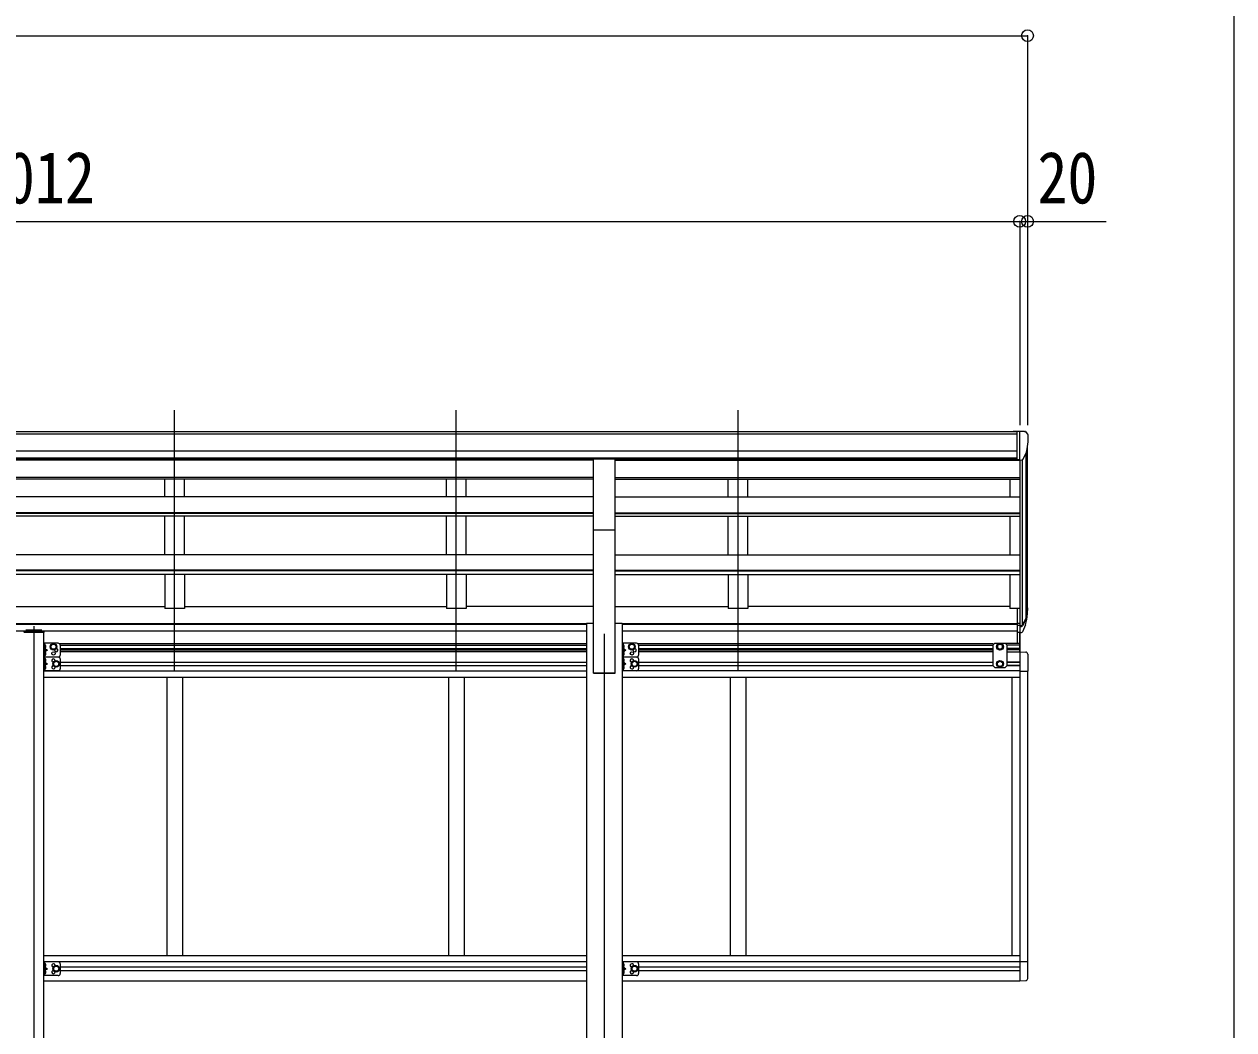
# Model space of a CAD drawing. Units: millimetres at full size, sheet at 1:30; details may follow other scales. Extents: x -8385 to 8479, y -5853 to 5787.
# Drawn here: x 4980 to 8055, y 596 to 3153 of the extents above; entities that cross this region are included whole.
import ezdxf
from ezdxf.enums import TextEntityAlignment as Align

# ---------------------------------------------------------------- set-up
doc = ezdxf.new("R2010")
doc.units = ezdxf.units.MM
doc.header["$LTSCALE"] = 30
doc.header["$PDMODE"] = 32
doc.header["$PDSIZE"] = 30
for name, color, linetype, lineweight in [('0-1_本体', 4, 'Continuous', 9), ('0-2_部品', 7, 'Continuous', 9), ('0-8_PARTS2', 2, 'Continuous', 9), ('0-A_寸法', 6, 'Continuous', 9), ('1-1_GLASS', 4, 'Continuous', 9), ('1-2_GLASS_SEAL', 7, 'Continuous', 9), ('1-8', 2, 'Continuous', 9), ('F-0_240', 7, 'Continuous', 9)]:
    doc.layers.add(name, color=color, linetype=linetype, lineweight=lineweight)
doc.styles.add('ＭＳ ゴシック', font='')
doc.styles.get('ＭＳ ゴシック').set_extended_font_data('MS Gothic')

msp = doc.modelspace()

# ---------------------------------------------------------------- linework, layer by layer
at = {"layer": '0-1_本体'}
for p, q in [((7503.71, 2116.06), (2514.71, 2116.06)), ((7503.71, 2110.71), (2514.71, 2110.71)), ((7503.71, 2067.18), (2504.71, 2067.18)), ((7525.92, 2060.51), (7525.92, 1641.94)), ((7530.21, 1663.94), (7530.21, 2079.31)), ((7503.71, 2049.51), (2504.71, 2049.51)), ((6426.71, 2047.14), (3581.71, 2047.14)), ((6426.71, 2043.99), (3581.71, 2043.99)), ((5337.21, 2043.99), (5337.21, 2047.14)), ((5387.21, 2043.99), (5387.21, 2047.14)), ((6053.21, 2043.99), (6053.21, 2047.14)), ((6103.21, 2043.99), (6103.21, 2047.14)), ((6481.71, 2047.14), (7503.71, 2047.14)), ((6481.71, 2043.99), (7510.21, 2043.99)), ((6769.21, 2043.99), (6769.21, 2047.14)), ((6819.21, 2043.99), (6819.21, 2047.14)), ((7485.21, 2047.14), (7485.21, 2043.99)), ((7510.21, 2044.68), (7510.21, 1668.37)), ((7516.21, 2045.15), (7516.21, 1623.94)), ((6426.71, 2000.51), (3581.71, 2000.51)), ((6481.71, 2000.51), (7510.21, 2000.51)), ((6426.71, 1996.43), (3581.71, 1996.43)), ((5337.21, 1951.28), (5337.21, 1996.43)), ((5387.21, 1951.28), (5387.21, 1996.43)), ((6053.21, 1951.28), (6053.21, 1996.43)), ((6103.21, 1951.28), (6103.21, 1996.43)), ((6481.71, 1996.43), (7510.21, 1996.43)), ((6769.21, 1951.28), (6769.21, 1996.43)), ((6819.21, 1951.28), (6819.21, 1996.43)), ((7485.21, 1996.4), (7485.21, 1951.41)), ((6426.71, 1951.28), (3581.71, 1951.28)), ((6481.71, 1951.28), (7510.21, 1951.28)), ((6426.71, 1910.54), (3581.71, 1910.54)), ((6426.71, 1909.05), (3581.71, 1909.05)), ((6426.71, 1503.08), (6426.71, 1915.72)), ((6481.71, 1503.08), (6481.71, 1915.72)), ((6481.71, 1910.54), (7510.21, 1910.54)), ((6481.71, 1909.05), (7510.21, 1909.05)), ((6426.71, 1902.26), (3581.71, 1902.26)), ((5337.21, 1803.97), (5337.21, 1902.26)), ((5387.21, 1803.97), (5387.21, 1902.26)), ((6053.21, 1803.97), (6053.21, 1902.26)), ((6103.21, 1803.97), (6103.21, 1902.26)), ((6481.71, 1902.26), (7510.21, 1902.26)), ((6769.21, 1803.97), (6769.21, 1902.26)), ((6819.21, 1803.97), (6819.21, 1902.26)), ((7485.21, 1902.23), (7485.21, 1803.97)), ((6426.81, 1803.97), (3581.71, 1803.97)), ((6481.6, 1803.97), (7510.21, 1803.97)), ((6426.87, 1764.76), (3581.71, 1764.76)), ((6426.79, 1763.28), (3581.71, 1763.28)), ((6426.8, 1753.62), (3581.71, 1753.62)), ((5337.21, 1753.62), (5337.21, 1667.55)), ((5387.21, 1753.62), (5387.21, 1667.55)), ((6053.21, 1753.62), (6053.21, 1667.55)), ((6103.21, 1753.62), (6103.21, 1667.55)), ((6481.54, 1764.76), (7510.21, 1764.76)), ((6481.61, 1753.62), (7510.21, 1753.62)), ((6481.63, 1763.28), (7510.21, 1763.28)), ((6769.21, 1753.62), (6769.21, 1667.55)), ((6819.21, 1753.62), (6819.21, 1667.55)), ((7485.21, 1753.71), (7485.21, 1667.55)), ((4671.21, 1672.35), (5337.21, 1672.35)), ((5387.21, 1667.55), (5337.21, 1667.55)), ((5387.21, 1672.35), (6053.21, 1672.35)), ((6103.21, 1667.55), (6053.21, 1667.55)), ((6426.94, 1672.35), (6103.21, 1672.35)), ((6481.47, 1672.35), (6769.21, 1672.35)), ((6481.47, 1672.35), (6769.21, 1672.35)), ((6819.21, 1667.55), (6769.21, 1667.55)), ((7485.21, 1672.35), (6819.21, 1672.35)), ((7503.71, 1667.55), (7485.21, 1667.55)), ((6409.01, 1626.66), (3599.41, 1626.66)), ((6409.01, 1609.48), (3599.41, 1609.48)), ((6409.01, 1628.04), (3599.53, 1628.04)), ((6409.01, 1629.46), (6409.01, -1246.92)), ((6426.71, 1629.46), (6409.01, 1629.46)), ((6499.41, 1629.46), (6481.71, 1629.46)), ((6499.41, 1629.46), (6499.41, -1246.92)), ((7503.71, 1628.22), (6499.41, 1628.22)), ((7503.71, 1626.86), (6499.41, 1626.86)), ((7503.71, 1609.48), (6499.41, 1609.48)), ((6481.96, 1503.08), (6426.96, 1503.08))]:
    msp.add_line(p, q, dxfattribs=at)
at = {"layer": '0-2_部品'}
for p, q in [((7503.71, 2117.66), (7493.71, 2117.57)), ((7493.71, 2116.06), (7493.71, 2117.57)), ((7503.71, 2045.68), (7503.71, 2117.66)), ((7522.21, 2117.66), (7503.71, 2117.66)), ((7510.21, 2044.68), (7510.21, 2117.66)), ((7522.21, 2117.66), (7524.54, 2117.52)), ((7525.3, 2117.09), (7529.36, 2111.29)), ((7532.21, 2108.29), (7532.21, 2107.66)), ((7517.83, 2046.49), (7527.11, 2062.56)), ((6426.71, 2047.79), (6481.71, 2047.79)), ((6426.71, 1866.86), (6426.71, 2047.79)), ((6481.71, 1866.86), (6481.71, 2047.79)), ((7503.71, 2045.68), (7510.21, 2045.68)), ((7510.21, 2044.68), (7515.41, 2044.99)), ((6426.71, 1866.86), (6481.71, 1866.86)), ((7503.71, 1668.35), (7503.71, 1607.29)), ((7503.71, 1668.35), (7510.21, 1668.35)), ((7510.21, 1668.35), (7510.21, 1606.47)), ((7503.71, 1630.04), (7510.21, 1630.04)), ((7516.64, 1624.39), (7526.39, 1642.81)), ((7527.81, 1642.31), (7517.65, 1623.14)), ((7503.71, 1624.64), (7510.21, 1624.64)), ((7503.71, 1607.29), (7510.21, 1607.29)), ((7510.21, 1623.64), (7515.34, 1623.64)), ((7510.21, 1621.64), (7515.05, 1621.64)), ((7510.21, 1606.47), (7515.05, 1606.47)), ((7525.23, 1625.46), (7517.65, 1607.97))]:
    msp.add_line(p, q, dxfattribs=at)
for centre, radius, start, end in [((7524.48, 2116.52), 1, 35, 86.5), ((7330.21, 2107.66), 202, 347.09739, 0), ((7529.21, 2108.29), 3, 0, 87), ((7515.23, 2047.99), 3, 273.5, 330), ((7442.26, 1668.76), 88.05, 342.78929, 2.77608), ((7441.55, 1664.48), 89.07, 345.58812, 5.50424), ((7396.99, 1661.54), 133.22, 344.28698, 356.72013), ((7515.05, 1624.64), 3, 270, 330), ((7515.05, 1609.47), 3, 270, 330), ((7515.34, 1625.14), 1.5, 270, 330)]:
    msp.add_arc(centre, radius, start, end, dxfattribs=at)
at = {"layer": '0-8_PARTS2'}
for p, q in [((5362.21, 1509.28), (5362.21, 2171.81)), ((6078.21, 1509.28), (6078.21, 2171.81)), ((6794.21, 1509.28), (6794.21, 2171.81)), ((6454.21, 1603.08), (6454.21, -1346.92))]:
    msp.add_line(p, q, dxfattribs=at)
at = {"layer": '0-A_寸法'}
for p, q in [((-2533.8, 3123.57), (7530.21, 3123.57)), ((7530.21, 3123.57), (7530.21, 2133.28)), ((2498.21, 2651.44), (7510.21, 2651.44)), ((7510.21, 2651.44), (7510.21, 2133.28)), ((7510.21, 2651.44), (7530.21, 2651.44)), ((7530.21, 2651.44), (7530.21, 2133.28)), ((7530.21, 2651.44), (7730.21, 2651.44))]:
    msp.add_line(p, q, dxfattribs=at)
for p in [(7530.21, 3123.57), (7510.21, 2651.44), (7530.21, 2651.44)]:
    msp.add_point(p, dxfattribs=at)
at = {"layer": '1-1_GLASS'}
for p, q in [((5029.21, 1606.43), (5029.21, -946.92)), ((5069.21, 1577.97), (6409.01, 1577.97)), ((5071.21, 1574.47), (6409.01, 1574.47)), ((6539.2, 1577.97), (7442.71, 1577.97)), ((6541.18, 1574.47), (7442.71, 1574.47)), ((7510.21, 1577.97), (7474.71, 1577.97)), ((7510.21, 1574.47), (7477.71, 1574.47)), ((5071.21, 1565.47), (6409.01, 1565.47)), ((5071.21, 1561.97), (6409.01, 1561.97)), ((6409.01, 1556.97), (5071.21, 1556.97)), ((6541.21, 1565.47), (7442.71, 1565.47)), ((6541.21, 1561.97), (7442.71, 1561.97)), ((7442.71, 1556.97), (6541.21, 1556.97)), ((7510.21, 1565.47), (7477.71, 1565.47)), ((7510.21, 1561.97), (7477.71, 1561.97)), ((7477.71, 1556.97), (7510.21, 1556.97)), ((7510.21, 1557.46), (7510.21, 720.47)), ((5029.21, 1508.47), (6409.01, 1508.47)), ((5071.21, 1530.97), (6409.01, 1530.97)), ((5071.21, 1521.97), (6409.01, 1521.97)), ((7510.21, 1508.47), (6499.41, 1508.47)), ((6541.21, 1530.97), (7442.71, 1530.97)), ((6541.21, 1521.97), (7442.71, 1521.97)), ((7510.21, 1530.97), (7477.71, 1530.97)), ((7477.71, 1530.97), (7510.21, 1530.97)), ((7510.21, 1521.97), (7477.71, 1521.97)), ((7477.71, 1521.97), (7510.21, 1521.97)), ((7530.21, 1508.27), (7530.21, 769.66)), ((5029.21, 1492.47), (6409.01, 1492.47)), ((5342.21, 1492.47), (5342.21, 785.47)), ((5382.21, 1492.47), (5382.21, 785.47)), ((6058.21, 1492.97), (6058.21, 785.47)), ((6098.21, 1492.97), (6098.21, 785.47)), ((6426.71, 1503.08), (6481.71, 1503.08)), ((6499.41, 1492.47), (7510.21, 1492.47)), ((6774.21, 1492.97), (6774.21, 785.47)), ((6814.21, 1492.97), (6814.21, 785.47)), ((7490.21, 1492.97), (7490.21, 785.47)), ((5029.21, 785.47), (6409.01, 785.47)), ((5029.21, 769.47), (6409.01, 769.47)), ((6499.41, 785.47), (7510.21, 785.47)), ((6499.41, 769.47), (7510.21, 769.47)), ((5071.21, 755.97), (6409.01, 755.97)), ((5071.21, 746.97), (6409.01, 746.97)), ((6541.21, 755.97), (7510.21, 755.97)), ((6541.21, 746.97), (7510.21, 746.97)), ((5029.21, 720.97), (6409.01, 720.97)), ((6499.41, 720.97), (7510.21, 720.97))]:
    msp.add_line(p, q, dxfattribs=at)
at = {"layer": '1-2_GLASS_SEAL'}
for p, q in [((5029.71, 1606.43), (4978.71, 1606.43)), ((5028.21, 1609.43), (4980.21, 1609.43)), ((4984.21, 1613.24), (5024.21, 1613.24)), ((5029.71, 1607.93), (5029.71, 1606.43)), ((7504.71, 1577.97), (7504.71, 1607.31)), ((7510.21, 1557.46), (7510.21, 1607.31)), ((7511.71, 1557.46), (7511.71, 1606.49)), ((5029.21, 1578.97), (5029.21, 1543.97)), ((5066.21, 1578.97), (5029.21, 1578.97)), ((5031.71, 1578.97), (5031.71, 1543.97)), ((5032.21, 1574.47), (5033.01, 1574.33)), ((5071.21, 1573.97), (5071.21, 1548.97)), ((6499.41, 1578.97), (6499.41, 1543.97)), ((6536.41, 1578.97), (6499.41, 1578.97)), ((6501.91, 1578.97), (6501.91, 1543.97)), ((6502.41, 1574.47), (6503.21, 1574.33)), ((6541.41, 1573.97), (6541.41, 1548.97)), ((7446.71, 1578.97), (7442.71, 1574.97)), ((7442.71, 1521.47), (7442.71, 1574.97)), ((7446.71, 1578.97), (7473.71, 1578.97)), ((7460.21, 1577.47), (7453.71, 1573.72)), ((7453.71, 1573.72), (7453.71, 1566.21)), ((7466.71, 1573.72), (7460.21, 1577.47)), ((7466.71, 1566.21), (7466.71, 1573.72)), ((7473.71, 1578.97), (7477.71, 1574.97)), ((7477.71, 1574.97), (7477.71, 1521.47)), ((5066.21, 1543.97), (5029.21, 1543.97)), ((5032.21, 1566.47), (5031.71, 1566.56)), ((5031.71, 1561.47), (5038.71, 1561.47)), ((5032.21, 1548.47), (5031.71, 1548.56)), ((5031.71, 1543.97), (5031.71, 1508.97)), ((5032.21, 1566.47), (5033.01, 1566.61)), ((5032.21, 1556.47), (5033.01, 1556.33)), ((5032.21, 1548.47), (5033.01, 1548.61)), ((5032.21, 1539.47), (5033.01, 1539.33)), ((5071.21, 1538.97), (5071.21, 1513.97)), ((6536.41, 1543.97), (6499.41, 1543.97)), ((6502.41, 1566.47), (6501.91, 1566.56)), ((6501.91, 1561.47), (6508.91, 1561.47)), ((6502.41, 1548.47), (6501.91, 1548.56)), ((6501.91, 1543.97), (6501.91, 1508.97)), ((6502.41, 1566.47), (6503.21, 1566.61)), ((6502.41, 1556.47), (6503.21, 1556.33)), ((6502.41, 1548.47), (6503.21, 1548.61)), ((6502.41, 1539.47), (6503.21, 1539.33)), ((6541.41, 1538.97), (6541.41, 1513.97)), ((7453.71, 1566.21), (7460.21, 1562.46)), ((7460.21, 1562.46), (7466.71, 1566.21)), ((7510.21, 1557.47), (7525.49, 1556.67)), ((7530.71, 1551.17), (7530.71, 1508.27)), ((5066.21, 1508.97), (5029.21, 1508.97)), ((5032.21, 1531.47), (5031.71, 1531.56)), ((5031.71, 1526.47), (5038.71, 1526.47)), ((5032.21, 1513.47), (5031.71, 1513.56)), ((5032.21, 1531.47), (5033.01, 1531.61)), ((5032.21, 1521.47), (5033.01, 1521.33)), ((5032.21, 1513.47), (5033.01, 1513.61)), ((6536.41, 1508.97), (6499.41, 1508.97)), ((6502.41, 1531.47), (6501.91, 1531.56)), ((6501.91, 1526.47), (6508.91, 1526.47)), ((6502.41, 1513.47), (6501.91, 1513.56)), ((6502.41, 1531.47), (6503.21, 1531.61)), ((6502.41, 1521.47), (6503.21, 1521.33)), ((6502.41, 1513.47), (6503.21, 1513.61)), ((7446.71, 1517.47), (7442.71, 1521.47)), ((7446.71, 1517.47), (7473.71, 1517.47)), ((7473.71, 1517.47), (7477.71, 1521.47)), ((7510.21, 1508.27), (7530.71, 1508.27)), ((5029.21, 768.97), (5029.21, 733.97)), ((5066.21, 768.97), (5029.21, 768.97)), ((5031.71, 768.97), (5031.71, 733.97)), ((6499.41, 768.97), (6499.41, 733.97)), ((6536.41, 768.97), (6499.41, 768.97)), ((6501.91, 768.97), (6501.91, 733.97)), ((7510.21, 769.66), (7530.71, 769.66)), ((7530.71, 726.76), (7530.71, 769.66)), ((5032.21, 756.47), (5031.71, 756.56)), ((5031.71, 751.47), (5038.71, 751.47)), ((5032.21, 738.47), (5031.71, 738.56)), ((5032.21, 764.47), (5033.01, 764.33)), ((5032.21, 756.47), (5033.01, 756.61)), ((5032.21, 746.47), (5033.01, 746.33)), ((5032.21, 738.47), (5033.01, 738.61)), ((5071.21, 763.97), (5071.21, 738.97)), ((6502.41, 756.47), (6501.91, 756.56)), ((6501.91, 751.47), (6508.91, 751.47)), ((6502.41, 738.47), (6501.91, 738.56)), ((6502.41, 764.47), (6503.21, 764.33)), ((6502.41, 756.47), (6503.21, 756.61)), ((6502.41, 746.47), (6503.21, 746.33)), ((6502.41, 738.47), (6503.21, 738.61)), ((6541.41, 763.97), (6541.41, 738.97)), ((5066.21, 733.97), (5029.21, 733.97)), ((6536.41, 733.97), (6499.41, 733.97)), ((7510.21, 720.46), (7525.49, 721.26))]:
    msp.add_line(p, q, dxfattribs=at)
for points in [[(5031.32, 1570.47), (5031.95, 1571.65), (5034.19, 1572.77)], [(5031.32, 1570.47), (5031.95, 1569.28), (5034.19, 1568.17)], [(5032.21, 1566.47), (5032.21, 1574.47), (5031.71, 1574.38), (5031.71, 1566.56)], [(6501.52, 1570.47), (6502.15, 1571.65), (6504.39, 1572.77)], [(6501.52, 1570.47), (6502.15, 1569.28), (6504.39, 1568.17)], [(6502.41, 1566.47), (6502.41, 1574.47), (6501.91, 1574.38), (6501.91, 1566.56)], [(5066.21, 1543.97), (5029.21, 1543.97), (5029.21, 1508.97)], [(5031.32, 1552.47), (5031.95, 1553.65), (5034.19, 1554.77)], [(5031.32, 1552.47), (5031.95, 1551.28), (5034.19, 1550.17)], [(5031.32, 1535.47), (5031.95, 1536.65), (5034.19, 1537.77)], [(5031.71, 1566.47), (5038.71, 1561.47), (5031.71, 1556.47)], [(5032.21, 1548.47), (5032.21, 1556.47), (5031.71, 1556.38), (5031.71, 1548.56)], [(5032.21, 1531.47), (5032.21, 1539.47), (5031.71, 1539.38), (5031.71, 1531.56)], [(6536.41, 1543.97), (6499.41, 1543.97), (6499.41, 1508.97)], [(6501.52, 1552.47), (6502.15, 1553.65), (6504.39, 1554.77)], [(6501.52, 1552.47), (6502.15, 1551.28), (6504.39, 1550.17)], [(6501.52, 1535.47), (6502.15, 1536.65), (6504.39, 1537.77)], [(6501.91, 1566.47), (6508.91, 1561.47), (6501.91, 1556.47)], [(6502.41, 1548.47), (6502.41, 1556.47), (6501.91, 1556.38), (6501.91, 1548.56)], [(6502.41, 1531.47), (6502.41, 1539.47), (6501.91, 1539.38), (6501.91, 1531.56)], [(5031.32, 1535.47), (5031.95, 1534.28), (5034.19, 1533.17)], [(5031.32, 1517.47), (5031.95, 1518.65), (5034.19, 1519.77)], [(5031.32, 1517.47), (5031.95, 1516.28), (5034.19, 1515.17)], [(5031.71, 1531.47), (5038.71, 1526.47), (5031.71, 1521.47)], [(5032.21, 1513.47), (5032.21, 1521.47), (5031.71, 1521.38), (5031.71, 1513.56)], [(6501.52, 1535.47), (6502.15, 1534.28), (6504.39, 1533.17)], [(6501.52, 1517.47), (6502.15, 1518.65), (6504.39, 1519.77)], [(6501.52, 1517.47), (6502.15, 1516.28), (6504.39, 1515.17)], [(6501.91, 1531.47), (6508.91, 1526.47), (6501.91, 1521.47)], [(6502.41, 1513.47), (6502.41, 1521.47), (6501.91, 1521.38), (6501.91, 1513.56)], [(7453.71, 1522.71), (7453.71, 1530.22), (7460.21, 1533.97)], [(7466.71, 1522.71), (7460.21, 1518.96), (7453.71, 1522.71)], [(7460.21, 1533.97), (7466.71, 1530.22), (7466.71, 1522.71)], [(5031.32, 760.47), (5031.95, 761.65), (5034.19, 762.77)], [(5031.32, 760.47), (5031.95, 759.28), (5034.19, 758.17)], [(5031.32, 742.47), (5031.95, 743.65), (5034.19, 744.77)], [(5031.32, 742.47), (5031.95, 741.28), (5034.19, 740.17)], [(5032.21, 756.47), (5032.21, 764.47), (5031.71, 764.38), (5031.71, 756.56)], [(5031.71, 756.47), (5038.71, 751.47), (5031.71, 746.47)], [(5032.21, 738.47), (5032.21, 746.47), (5031.71, 746.38), (5031.71, 738.56)], [(6501.52, 760.47), (6502.15, 761.65), (6504.39, 762.77)], [(6501.52, 760.47), (6502.15, 759.28), (6504.39, 758.17)], [(6501.52, 742.47), (6502.15, 743.65), (6504.39, 744.77)], [(6501.52, 742.47), (6502.15, 741.28), (6504.39, 740.17)], [(6502.41, 756.47), (6502.41, 764.47), (6501.91, 764.38), (6501.91, 756.56)], [(6501.91, 756.47), (6508.91, 751.47), (6501.91, 746.47)], [(6502.41, 738.47), (6502.41, 746.47), (6501.91, 746.38), (6501.91, 738.56)]]:
    msp.add_lwpolyline(points, dxfattribs=at)
for points in [[(5054.21, 1562.46), (5047.71, 1566.21), (5047.71, 1573.72), (5054.21, 1577.47), (5060.71, 1573.72), (5060.71, 1566.21)], [(6524.41, 1562.46), (6517.91, 1566.21), (6517.91, 1573.72), (6524.41, 1577.47), (6530.91, 1573.72), (6530.91, 1566.21)], [(5061.21, 1518.96), (5054.71, 1522.71), (5054.71, 1530.22), (5061.21, 1533.97), (5067.71, 1530.22), (5067.71, 1522.71)], [(6531.41, 1518.96), (6524.91, 1522.71), (6524.91, 1530.22), (6531.41, 1533.97), (6537.91, 1530.22), (6537.91, 1522.71)], [(5061.21, 743.96), (5054.71, 747.71), (5054.71, 755.22), (5061.21, 758.97), (5067.71, 755.22), (5067.71, 747.71)], [(6531.41, 743.96), (6524.91, 747.71), (6524.91, 755.22), (6531.41, 758.97), (6537.91, 755.22), (6537.91, 747.71)]]:
    msp.add_lwpolyline(points, close=True, dxfattribs=at)
for centre, radius in [((5054.21, 1569.97), 8.5), ((5054.21, 1569.97), 7.5), ((5054.21, 1569.97), 6.5), ((6524.41, 1569.97), 8.5), ((6524.41, 1569.97), 7.5), ((6524.41, 1569.97), 6.5), ((7460.21, 1569.97), 8.5), ((7460.21, 1569.97), 7.5), ((7460.21, 1569.97), 6.5), ((5054.21, 1552.97), 4.25), ((6524.41, 1552.97), 4.25), ((5061.21, 1526.47), 8.5), ((5061.21, 1526.47), 7.5), ((5061.21, 1526.47), 6.5), ((6531.41, 1526.47), 8.5), ((6531.41, 1526.47), 7.5), ((6531.41, 1526.47), 6.5), ((7460.21, 1526.47), 8.5), ((7460.21, 1526.47), 7.5), ((7460.21, 1526.47), 6.5), ((5061.21, 751.47), 8.5), ((5061.21, 751.47), 7.5), ((5061.21, 751.47), 6.5), ((6531.41, 751.47), 8.5), ((6531.41, 751.47), 7.5), ((6531.41, 751.47), 6.5)]:
    msp.add_circle(centre, radius, dxfattribs=at)
for centre, radius, start, end in [((4980.21, 1607.93), 1.5, 90, 180), ((5028.21, 1607.93), 1.5, 0, 90), ((5032.85, 1573.44), 0.9, 32.05588, 80), ((5028.11, 1570.47), 6.5, 327.94412, 32.05588), ((5066.21, 1573.97), 5, 0, 90), ((6503.05, 1573.44), 0.9, 32.05588, 80), ((6498.31, 1570.47), 6.5, 327.94412, 32.05588), ((6536.41, 1573.97), 5, 0, 90), ((5032.85, 1567.49), 0.9, 280, 327.94412), ((5032.85, 1555.44), 0.9, 32.05588, 80), ((5032.85, 1549.49), 0.9, 280, 327.94412), ((5032.85, 1538.44), 0.9, 32.05588, 80), ((5028.11, 1552.47), 6.5, 327.94412, 32.05588), ((5028.11, 1535.47), 6.5, 327.94412, 32.05588), ((5054.21, 1534.97), 4.25, 353.70569, 265.23923), ((5061.21, 1561.47), 4.25, 173.70569, 85.23923), ((5066.21, 1548.97), 5, 270, 0), ((5066.21, 1538.97), 5, 0, 90), ((6503.05, 1567.49), 0.9, 280, 327.94412), ((6503.05, 1555.44), 0.9, 32.05588, 80), ((6503.05, 1549.49), 0.9, 280, 327.94412), ((6503.05, 1538.44), 0.9, 32.05588, 80), ((6498.31, 1552.47), 6.5, 327.94412, 32.05588), ((6498.31, 1535.47), 6.5, 327.94412, 32.05588), ((6524.41, 1534.97), 4.25, 353.70569, 265.23923), ((6531.41, 1561.47), 4.25, 173.70569, 85.23923), ((6536.41, 1548.97), 5, 270, 0), ((6536.41, 1538.97), 5, 0, 90), ((7525.21, 1551.17), 5.5, 0, 87), ((5032.85, 1532.49), 0.9, 280, 327.94412), ((5032.85, 1520.44), 0.9, 32.05588, 80), ((5032.85, 1514.49), 0.9, 280, 327.94412), ((5028.11, 1517.47), 6.5, 327.94412, 32.05588), ((5054.21, 1517.97), 4.25, 94.76077, 6.29431), ((5066.21, 1513.97), 5, 270, 0), ((6503.05, 1532.49), 0.9, 280, 327.94412), ((6503.05, 1520.44), 0.9, 32.05588, 80), ((6503.05, 1514.49), 0.9, 280, 327.94412), ((6498.31, 1517.47), 6.5, 327.94412, 32.05588), ((6524.41, 1517.97), 4.25, 94.76077, 6.29431), ((6536.41, 1513.97), 5, 270, 0), ((5066.21, 763.97), 5, 0, 90), ((6536.41, 763.97), 5, 0, 90), ((5032.85, 763.44), 0.9, 32.05588, 80), ((5032.85, 757.49), 0.9, 280, 327.94412), ((5032.85, 745.44), 0.9, 32.05588, 80), ((5032.85, 739.49), 0.9, 280, 327.94412), ((5028.11, 760.47), 6.5, 327.94412, 32.05588), ((5028.11, 742.47), 6.5, 327.94412, 32.05588), ((5054.21, 759.97), 4.25, 353.70569, 265.23923), ((5054.21, 742.97), 4.25, 94.76077, 6.29431), ((5066.21, 738.97), 5, 270, 0), ((6503.05, 763.44), 0.9, 32.05588, 80), ((6503.05, 757.49), 0.9, 280, 327.94412), ((6503.05, 745.44), 0.9, 32.05588, 80), ((6503.05, 739.49), 0.9, 280, 327.94412), ((6498.31, 760.47), 6.5, 327.94412, 32.05588), ((6498.31, 742.47), 6.5, 327.94412, 32.05588), ((6524.41, 759.97), 4.25, 353.70569, 265.23923), ((6524.41, 742.97), 4.25, 94.76077, 6.29431), ((6536.41, 738.97), 5, 270, 0), ((7525.21, 726.76), 5.5, 273, 0)]:
    msp.add_arc(centre, radius, start, end, dxfattribs=at)
at = {"layer": '1-8'}
msp.add_line((5004.21, 1622.21), (5004.21, -1214.53), dxfattribs=at)
at = {"layer": 'F-0_240', "color": 5}
msp.add_line((8054.55, 5787.34), (8054.55, -5852.66), dxfattribs=at)

# ---------------------------------------------------------------- texts
at = {"layer": '0-A_寸法', "color": 7, "style": 'ＭＳ ゴシック', "width": 0.85}
for s, p in [('5012', (4854.21, 2657.44)), ('20', (7555.21, 2657.44))]:
    msp.add_text(s, height=132, dxfattribs=at).set_placement(p, align=Align.BOTTOM_LEFT)

doc.saveas('drawing.dxf')
